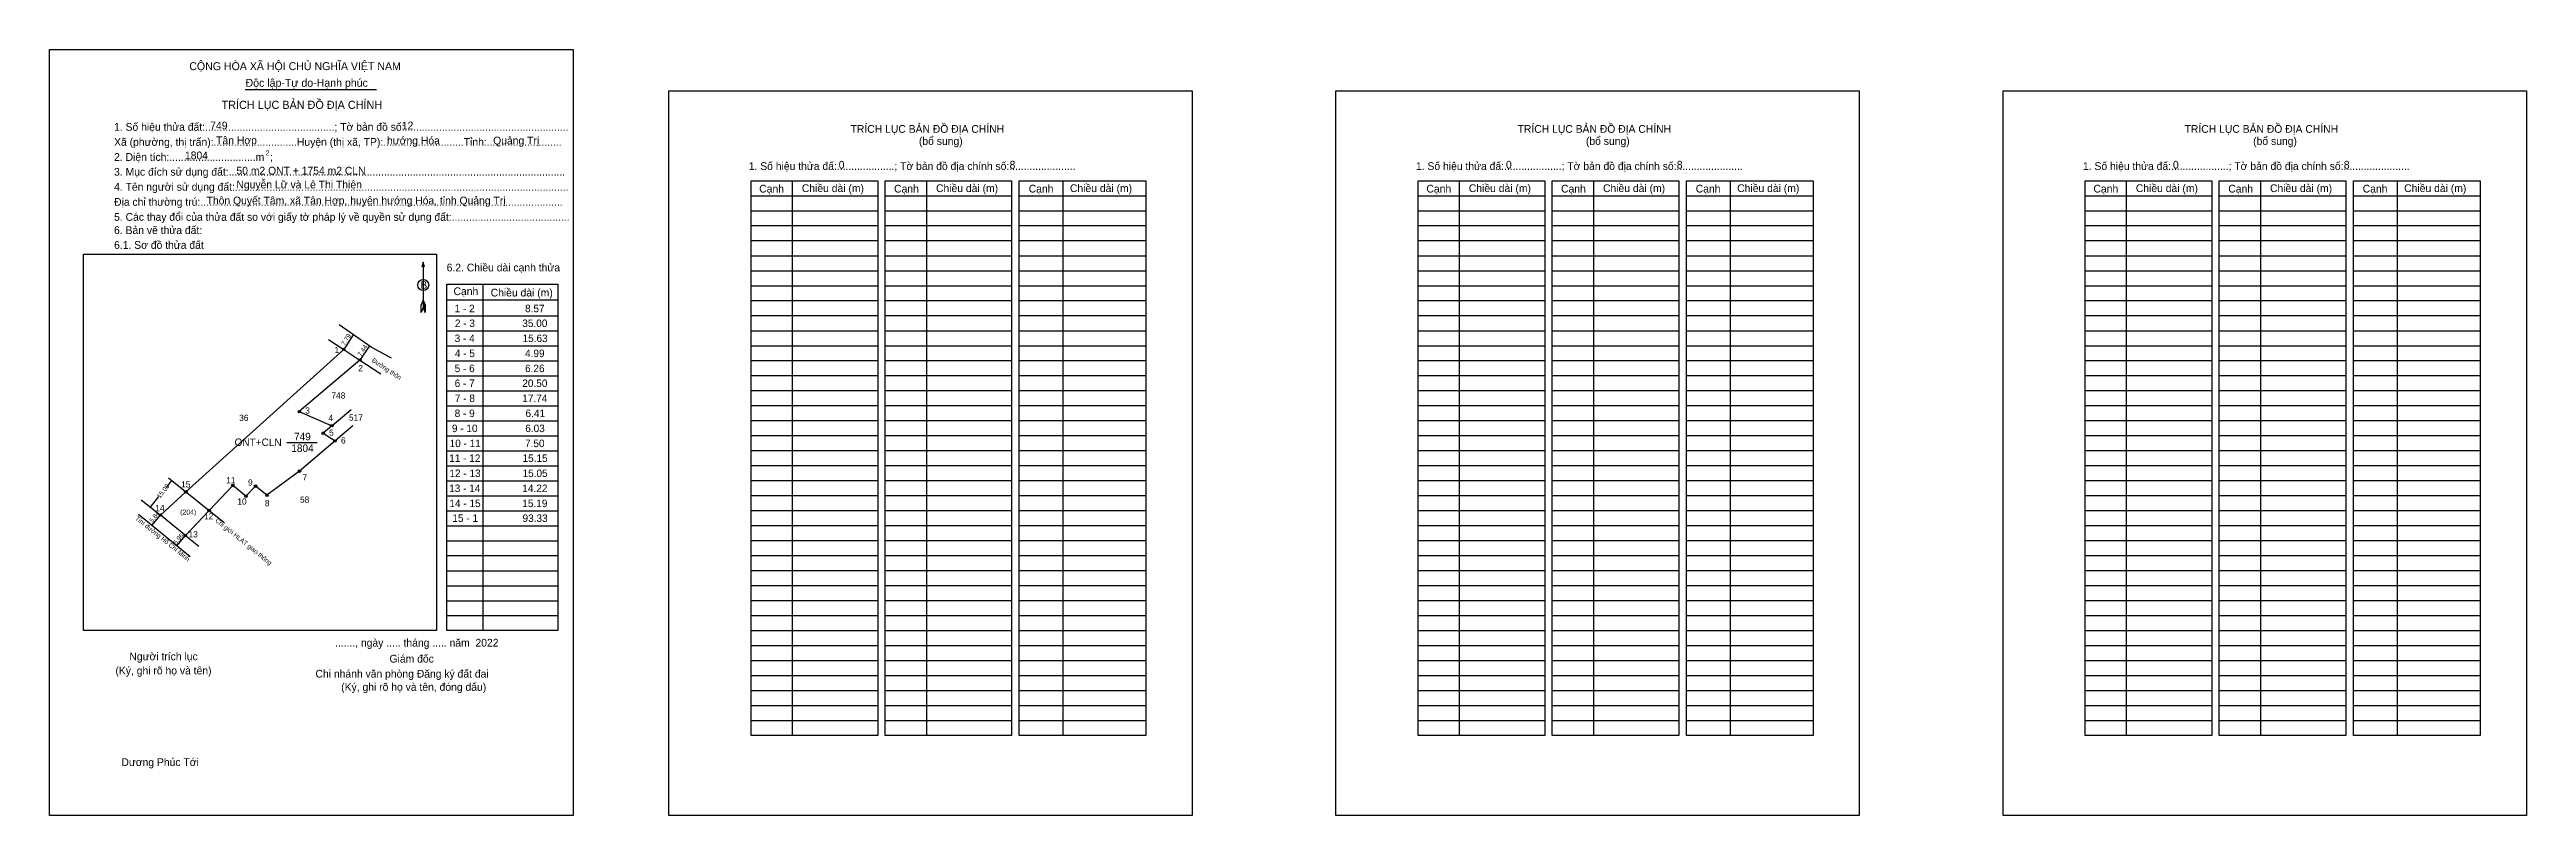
# Model space of a CAD drawing. Extents: x 551010 to 552097, y 1840761 to 1841097.
import ezdxf

# ---------------------------------------------------------------- set-up
doc = ezdxf.new("R2010")
doc.units = 0
for name, color, linetype in [('Level 1', 7, 'Continuous'), ('Level 10', 7, 'Continuous'), ('Level 11', 7, 'Continuous'), ('Level 13', 7, 'Continuous'), ('Level 2', 7, 'Continuous'), ('Level 23', 7, 'Continuous'), ('Level 27', 7, 'Continuous'), ('Level 52', 7, 'Continuous'), ('Level 6', 7, 'Continuous'), ('Level 63', 7, 'Continuous'), ('Level 9', 7, 'Continuous')]:
    doc.layers.add(name, color=color, linetype=linetype)

msp = doc.modelspace()

# ---------------------------------------------------------------- linework, layer by layer
at = {"layer": 'Level 1'}
for p, q in [((551010.1, 1841078.7), (551010.1, 1841078.7)), ((551281.9, 1841078.7), (551281.9, 1841078.7)), ((551318, 1841032.7), (551373.6, 1841032.7)), ((551336.1, 1841039.3), (551336.1, 1840795.9)), ((551376.9, 1841032.7), (551432.4, 1841032.7)), ((551395, 1841039.3), (551395, 1840795.9)), ((551435.7, 1841032.7), (551491.3, 1841032.7)), ((551454.9, 1841039.3), (551454.9, 1840795.9)), ((551610.8, 1841032.7), (551666.4, 1841032.7)), ((551628.9, 1841039.3), (551628.9, 1840795.9)), ((551669.7, 1841032.7), (551725.3, 1841032.7)), ((551687.8, 1841039.3), (551687.8, 1840795.9)), ((551728.6, 1841032.7), (551784.2, 1841032.7)), ((551747.8, 1841039.3), (551747.8, 1840795.9)), ((551903.7, 1841032.7), (551959.2, 1841032.7)), ((551921.7, 1841039.3), (551921.7, 1840795.9)), ((551962.5, 1841032.7), (552018.1, 1841032.7)), ((551980.6, 1841039.3), (551980.6, 1840795.9)), ((552021.4, 1841032.7), (552077, 1841032.7)), ((552040.6, 1841039.3), (552040.6, 1840795.9)), ((551318, 1841026.1), (551373.6, 1841026.1)), ((551318, 1841019.6), (551373.6, 1841019.6)), ((551376.9, 1841026.1), (551432.4, 1841026.1)), ((551376.9, 1841019.6), (551432.4, 1841019.6)), ((551435.7, 1841026.1), (551491.3, 1841026.1)), ((551435.7, 1841019.6), (551491.3, 1841019.6)), ((551610.8, 1841026.1), (551666.4, 1841026.1)), ((551610.8, 1841019.6), (551666.4, 1841019.6)), ((551669.7, 1841026.1), (551725.3, 1841026.1)), ((551669.7, 1841019.6), (551725.3, 1841019.6)), ((551728.6, 1841026.1), (551784.2, 1841026.1)), ((551728.6, 1841019.6), (551784.2, 1841019.6)), ((551903.7, 1841026.1), (551959.2, 1841026.1)), ((551903.7, 1841019.6), (551959.2, 1841019.6)), ((551962.5, 1841026.1), (552018.1, 1841026.1)), ((551962.5, 1841019.6), (552018.1, 1841019.6)), ((552021.4, 1841026.1), (552077, 1841026.1)), ((552021.4, 1841019.6), (552077, 1841019.6)), ((551025, 1841007.1), (551025, 1841007.1)), ((551318, 1841013), (551373.6, 1841013)), ((551376.9, 1841013), (551432.4, 1841013)), ((551435.7, 1841013), (551491.3, 1841013)), ((551610.8, 1841013), (551666.4, 1841013)), ((551669.7, 1841013), (551725.3, 1841013)), ((551728.6, 1841013), (551784.2, 1841013)), ((551903.7, 1841013), (551959.2, 1841013)), ((551962.5, 1841013), (552018.1, 1841013)), ((552021.4, 1841013), (552077, 1841013)), ((551174.1, 1841003.5), (551174.1, 1840983.6)), ((551318, 1841006.4), (551373.6, 1841006.4)), ((551318, 1840999.8), (551373.6, 1840999.8)), ((551376.9, 1841006.4), (551432.4, 1841006.4)), ((551376.9, 1840999.8), (551432.4, 1840999.8)), ((551435.7, 1841006.4), (551491.3, 1841006.4)), ((551435.7, 1840999.8), (551491.3, 1840999.8)), ((551610.8, 1841006.4), (551666.4, 1841006.4)), ((551610.8, 1840999.8), (551666.4, 1840999.8)), ((551669.7, 1841006.4), (551725.3, 1841006.4)), ((551669.7, 1840999.8), (551725.3, 1840999.8)), ((551728.6, 1841006.4), (551784.2, 1841006.4)), ((551728.6, 1840999.8), (551784.2, 1840999.8)), ((551903.7, 1841006.4), (551959.2, 1841006.4)), ((551903.7, 1840999.8), (551959.2, 1840999.8)), ((551962.5, 1841006.4), (552018.1, 1841006.4)), ((551962.5, 1840999.8), (552018.1, 1840999.8)), ((552021.4, 1841006.4), (552077, 1841006.4)), ((552021.4, 1840999.8), (552077, 1840999.8)), ((551174.1, 1840986.9), (551173.2, 1840984.8)), ((551174.1, 1840986.9), (551174.9, 1840984.8)), ((551174.1, 1840986.6), (551174.9, 1840984.5)), ((551174.1, 1840986.3), (551174.9, 1840984.3)), ((551174.1, 1840986), (551174.9, 1840984)), ((551174.1, 1840985.7), (551174.9, 1840983.7)), ((551174.1, 1840985.4), (551174.9, 1840983.4)), ((551174.1, 1840985.1), (551174.9, 1840983.1)), ((551184.4, 1840857.8), (551184.4, 1840993.9)), ((551184.4, 1840987), (551233.2, 1840987)), ((551200.2, 1840993.9), (551200.2, 1840841.9)), ((551233.2, 1840993.9), (551233.2, 1840857.8)), ((551318, 1840993.2), (551373.6, 1840993.2)), ((551318, 1840986.7), (551373.6, 1840986.7)), ((551376.9, 1840993.2), (551432.4, 1840993.2)), ((551376.9, 1840986.7), (551432.4, 1840986.7)), ((551435.7, 1840993.2), (551491.3, 1840993.2)), ((551435.7, 1840986.7), (551491.3, 1840986.7)), ((551610.8, 1840993.2), (551666.4, 1840993.2)), ((551610.8, 1840986.7), (551666.4, 1840986.7)), ((551669.7, 1840993.2), (551725.3, 1840993.2)), ((551669.7, 1840986.7), (551725.3, 1840986.7)), ((551728.6, 1840993.2), (551784.2, 1840993.2)), ((551728.6, 1840986.7), (551784.2, 1840986.7)), ((551903.7, 1840993.2), (551959.2, 1840993.2)), ((551903.7, 1840986.7), (551959.2, 1840986.7)), ((551962.5, 1840993.2), (552018.1, 1840993.2)), ((551962.5, 1840986.7), (552018.1, 1840986.7)), ((552021.4, 1840993.2), (552077, 1840993.2)), ((552021.4, 1840986.7), (552077, 1840986.7)), ((551173.2, 1840981.5), (551173.2, 1840984.8)), ((551174.1, 1840983.6), (551173.2, 1840981.5)), ((551174.1, 1840984.9), (551174.9, 1840982.8)), ((551174.1, 1840984.6), (551174.9, 1840982.5)), ((551174.1, 1840984.3), (551174.9, 1840982.2)), ((551174.1, 1840984), (551175, 1840981.9)), ((551174.1, 1840983.6), (551175, 1840981.5)), ((551175, 1840981.5), (551174.9, 1840984.8)), ((551184.4, 1840980), (551233.2, 1840980)), ((551318, 1840980.1), (551373.6, 1840980.1)), ((551376.9, 1840980.1), (551432.4, 1840980.1)), ((551435.7, 1840980.1), (551491.3, 1840980.1)), ((551610.8, 1840980.1), (551666.4, 1840980.1)), ((551669.7, 1840980.1), (551725.3, 1840980.1)), ((551728.6, 1840980.1), (551784.2, 1840980.1)), ((551903.7, 1840980.1), (551959.2, 1840980.1)), ((551962.5, 1840980.1), (552018.1, 1840980.1)), ((552021.4, 1840980.1), (552077, 1840980.1)), ((551184.4, 1840973.4), (551233.2, 1840973.4)), ((551184.4, 1840966.8), (551233.2, 1840966.8)), ((551318, 1840973.5), (551373.6, 1840973.5)), ((551318, 1840966.9), (551373.6, 1840966.9)), ((551376.9, 1840973.5), (551432.4, 1840973.5)), ((551376.9, 1840966.9), (551432.4, 1840966.9)), ((551435.7, 1840973.5), (551491.3, 1840973.5)), ((551435.7, 1840966.9), (551491.3, 1840966.9)), ((551610.8, 1840973.5), (551666.4, 1840973.5)), ((551610.8, 1840966.9), (551666.4, 1840966.9)), ((551669.7, 1840973.5), (551725.3, 1840973.5)), ((551669.7, 1840966.9), (551725.3, 1840966.9)), ((551728.6, 1840973.5), (551784.2, 1840973.5)), ((551728.6, 1840966.9), (551784.2, 1840966.9)), ((551903.7, 1840973.5), (551959.2, 1840973.5)), ((551903.7, 1840966.9), (551959.2, 1840966.9)), ((551962.5, 1840973.5), (552018.1, 1840973.5)), ((551962.5, 1840966.9), (552018.1, 1840966.9)), ((552021.4, 1840973.5), (552077, 1840973.5)), ((552021.4, 1840966.9), (552077, 1840966.9)), ((551184.4, 1840960.3), (551233.2, 1840960.3)), ((551184.4, 1840953.7), (551233.2, 1840953.7)), ((551318, 1840960.4), (551373.6, 1840960.4)), ((551318, 1840953.8), (551373.6, 1840953.8)), ((551376.9, 1840960.4), (551432.4, 1840960.4)), ((551376.9, 1840953.8), (551432.4, 1840953.8)), ((551435.7, 1840960.4), (551491.3, 1840960.4)), ((551435.7, 1840953.8), (551491.3, 1840953.8)), ((551610.8, 1840960.4), (551666.4, 1840960.4)), ((551610.8, 1840953.8), (551666.4, 1840953.8)), ((551669.7, 1840960.4), (551725.3, 1840960.4)), ((551669.7, 1840953.8), (551725.3, 1840953.8)), ((551728.6, 1840960.4), (551784.2, 1840960.4)), ((551728.6, 1840953.8), (551784.2, 1840953.8)), ((551903.7, 1840960.4), (551959.2, 1840960.4)), ((551903.7, 1840953.8), (551959.2, 1840953.8)), ((551962.5, 1840960.4), (552018.1, 1840960.4)), ((551962.5, 1840953.8), (552018.1, 1840953.8)), ((552021.4, 1840960.4), (552077, 1840960.4)), ((552021.4, 1840953.8), (552077, 1840953.8)), ((551184.4, 1840947.1), (551233.2, 1840947.1)), ((551318, 1840947.2), (551373.6, 1840947.2)), ((551376.9, 1840947.2), (551432.4, 1840947.2)), ((551435.7, 1840947.2), (551491.3, 1840947.2)), ((551610.8, 1840947.2), (551666.4, 1840947.2)), ((551669.7, 1840947.2), (551725.3, 1840947.2)), ((551728.6, 1840947.2), (551784.2, 1840947.2)), ((551903.7, 1840947.2), (551959.2, 1840947.2)), ((551962.5, 1840947.2), (552018.1, 1840947.2)), ((552021.4, 1840947.2), (552077, 1840947.2)), ((551184.4, 1840940.5), (551233.2, 1840940.5)), ((551184.4, 1840934), (551233.2, 1840934)), ((551318, 1840940.6), (551373.6, 1840940.6)), ((551318, 1840934.1), (551373.6, 1840934.1)), ((551376.9, 1840940.6), (551432.4, 1840940.6)), ((551376.9, 1840934.1), (551432.4, 1840934.1)), ((551435.7, 1840940.6), (551491.3, 1840940.6)), ((551435.7, 1840934.1), (551491.3, 1840934.1)), ((551610.8, 1840940.6), (551666.4, 1840940.6)), ((551610.8, 1840934.1), (551666.4, 1840934.1)), ((551669.7, 1840940.6), (551725.3, 1840940.6)), ((551669.7, 1840934.1), (551725.3, 1840934.1)), ((551728.6, 1840940.6), (551784.2, 1840940.6)), ((551728.6, 1840934.1), (551784.2, 1840934.1)), ((551903.7, 1840940.6), (551959.2, 1840940.6)), ((551903.7, 1840934.1), (551959.2, 1840934.1)), ((551962.5, 1840940.6), (552018.1, 1840940.6)), ((551962.5, 1840934.1), (552018.1, 1840934.1)), ((552021.4, 1840940.6), (552077, 1840940.6)), ((552021.4, 1840934.1), (552077, 1840934.1)), ((551184.4, 1840927.4), (551233.2, 1840927.4)), ((551184.4, 1840920.8), (551233.2, 1840920.8)), ((551318, 1840927.5), (551373.6, 1840927.5)), ((551318, 1840920.9), (551373.6, 1840920.9)), ((551376.9, 1840927.5), (551432.4, 1840927.5)), ((551376.9, 1840920.9), (551432.4, 1840920.9)), ((551435.7, 1840927.5), (551491.3, 1840927.5)), ((551435.7, 1840920.9), (551491.3, 1840920.9)), ((551610.8, 1840927.5), (551666.4, 1840927.5)), ((551610.8, 1840920.9), (551666.4, 1840920.9)), ((551669.7, 1840927.5), (551725.3, 1840927.5)), ((551669.7, 1840920.9), (551725.3, 1840920.9)), ((551728.6, 1840927.5), (551784.2, 1840927.5)), ((551728.6, 1840920.9), (551784.2, 1840920.9)), ((551903.7, 1840927.5), (551959.2, 1840927.5)), ((551903.7, 1840920.9), (551959.2, 1840920.9)), ((551962.5, 1840927.5), (552018.1, 1840927.5)), ((551962.5, 1840920.9), (552018.1, 1840920.9)), ((552021.4, 1840927.5), (552077, 1840927.5)), ((552021.4, 1840920.9), (552077, 1840920.9)), ((551184.4, 1840914.2), (551233.2, 1840914.2)), ((551318, 1840914.3), (551373.6, 1840914.3)), ((551376.9, 1840914.3), (551432.4, 1840914.3)), ((551435.7, 1840914.3), (551491.3, 1840914.3)), ((551610.8, 1840914.3), (551666.4, 1840914.3)), ((551669.7, 1840914.3), (551725.3, 1840914.3)), ((551728.6, 1840914.3), (551784.2, 1840914.3)), ((551903.7, 1840914.3), (551959.2, 1840914.3)), ((551962.5, 1840914.3), (552018.1, 1840914.3)), ((552021.4, 1840914.3), (552077, 1840914.3)), ((551184.4, 1840907.6), (551233.2, 1840907.6)), ((551184.4, 1840901.1), (551233.2, 1840901.1)), ((551318, 1840907.7), (551373.6, 1840907.7)), ((551318, 1840901.2), (551373.6, 1840901.2)), ((551376.9, 1840907.7), (551432.4, 1840907.7)), ((551376.9, 1840901.2), (551432.4, 1840901.2)), ((551435.7, 1840907.7), (551491.3, 1840907.7)), ((551435.7, 1840901.2), (551491.3, 1840901.2)), ((551610.8, 1840907.7), (551666.4, 1840907.7)), ((551610.8, 1840901.2), (551666.4, 1840901.2)), ((551669.7, 1840907.7), (551725.3, 1840907.7)), ((551669.7, 1840901.2), (551725.3, 1840901.2)), ((551728.6, 1840907.7), (551784.2, 1840907.7)), ((551728.6, 1840901.2), (551784.2, 1840901.2)), ((551903.7, 1840907.7), (551959.2, 1840907.7)), ((551903.7, 1840901.2), (551959.2, 1840901.2)), ((551962.5, 1840907.7), (552018.1, 1840907.7)), ((551962.5, 1840901.2), (552018.1, 1840901.2)), ((552021.4, 1840907.7), (552077, 1840907.7)), ((552021.4, 1840901.2), (552077, 1840901.2)), ((551184.4, 1840894.5), (551233.2, 1840894.5)), ((551184.4, 1840887.9), (551233.2, 1840887.9)), ((551318, 1840894.6), (551373.6, 1840894.6)), ((551318, 1840888), (551373.6, 1840888)), ((551376.9, 1840894.6), (551432.4, 1840894.6)), ((551376.9, 1840888), (551432.4, 1840888)), ((551435.7, 1840894.6), (551491.3, 1840894.6)), ((551435.7, 1840888), (551491.3, 1840888)), ((551610.8, 1840894.6), (551666.4, 1840894.6)), ((551610.8, 1840888), (551666.4, 1840888)), ((551669.7, 1840894.6), (551725.3, 1840894.6)), ((551669.7, 1840888), (551725.3, 1840888)), ((551728.6, 1840894.6), (551784.2, 1840894.6)), ((551728.6, 1840888), (551784.2, 1840888)), ((551903.7, 1840894.6), (551959.2, 1840894.6)), ((551903.7, 1840888), (551959.2, 1840888)), ((551962.5, 1840894.6), (552018.1, 1840894.6)), ((551962.5, 1840888), (552018.1, 1840888)), ((552021.4, 1840894.6), (552077, 1840894.6)), ((552021.4, 1840888), (552077, 1840888)), ((551184.4, 1840881.3), (551233.2, 1840881.3)), ((551318, 1840881.4), (551373.6, 1840881.4)), ((551376.9, 1840881.4), (551432.4, 1840881.4)), ((551435.7, 1840881.4), (551491.3, 1840881.4)), ((551610.8, 1840881.4), (551666.4, 1840881.4)), ((551669.7, 1840881.4), (551725.3, 1840881.4)), ((551728.6, 1840881.4), (551784.2, 1840881.4)), ((551903.7, 1840881.4), (551959.2, 1840881.4)), ((551962.5, 1840881.4), (552018.1, 1840881.4)), ((552021.4, 1840881.4), (552077, 1840881.4)), ((551184.4, 1840874.8), (551233.2, 1840874.8)), ((551184.4, 1840868.2), (551233.2, 1840868.2)), ((551318, 1840874.9), (551373.6, 1840874.9)), ((551318, 1840868.3), (551373.6, 1840868.3)), ((551376.9, 1840874.9), (551432.4, 1840874.9)), ((551376.9, 1840868.3), (551432.4, 1840868.3)), ((551435.7, 1840874.9), (551491.3, 1840874.9)), ((551435.7, 1840868.3), (551491.3, 1840868.3)), ((551610.8, 1840874.9), (551666.4, 1840874.9)), ((551610.8, 1840868.3), (551666.4, 1840868.3)), ((551669.7, 1840874.9), (551725.3, 1840874.9)), ((551669.7, 1840868.3), (551725.3, 1840868.3)), ((551728.6, 1840874.9), (551784.2, 1840874.9)), ((551728.6, 1840868.3), (551784.2, 1840868.3)), ((551903.7, 1840874.9), (551959.2, 1840874.9)), ((551903.7, 1840868.3), (551959.2, 1840868.3)), ((551962.5, 1840874.9), (552018.1, 1840874.9)), ((551962.5, 1840868.3), (552018.1, 1840868.3)), ((552021.4, 1840874.9), (552077, 1840874.9)), ((552021.4, 1840868.3), (552077, 1840868.3)), ((551184.4, 1840861.6), (551233.2, 1840861.6)), ((551184.4, 1840855), (551233.2, 1840855)), ((551318, 1840861.7), (551373.6, 1840861.7)), ((551318, 1840855.1), (551373.6, 1840855.1)), ((551376.9, 1840861.7), (551432.4, 1840861.7)), ((551376.9, 1840855.1), (551432.4, 1840855.1)), ((551435.7, 1840861.7), (551491.3, 1840861.7)), ((551435.7, 1840855.1), (551491.3, 1840855.1)), ((551610.8, 1840861.7), (551666.4, 1840861.7)), ((551610.8, 1840855.1), (551666.4, 1840855.1)), ((551669.7, 1840861.7), (551725.3, 1840861.7)), ((551669.7, 1840855.1), (551725.3, 1840855.1)), ((551728.6, 1840861.7), (551784.2, 1840861.7)), ((551728.6, 1840855.1), (551784.2, 1840855.1)), ((551903.7, 1840861.7), (551959.2, 1840861.7)), ((551903.7, 1840855.1), (551959.2, 1840855.1)), ((551962.5, 1840861.7), (552018.1, 1840861.7)), ((551962.5, 1840855.1), (552018.1, 1840855.1)), ((552021.4, 1840861.7), (552077, 1840861.7)), ((552021.4, 1840855.1), (552077, 1840855.1)), ((551184.4, 1840848.5), (551233.2, 1840848.5)), ((551318, 1840848.6), (551373.6, 1840848.6)), ((551376.9, 1840848.6), (551432.4, 1840848.6)), ((551435.7, 1840848.6), (551491.3, 1840848.6)), ((551610.8, 1840848.6), (551666.4, 1840848.6)), ((551669.7, 1840848.6), (551725.3, 1840848.6)), ((551728.6, 1840848.6), (551784.2, 1840848.6)), ((551903.7, 1840848.6), (551959.2, 1840848.6)), ((551962.5, 1840848.6), (552018.1, 1840848.6)), ((552021.4, 1840848.6), (552077, 1840848.6)), ((551180, 1840841.9), (551180, 1840841.9)), ((551318, 1840842), (551373.6, 1840842)), ((551318, 1840835.4), (551373.6, 1840835.4)), ((551376.9, 1840842), (551432.4, 1840842)), ((551376.9, 1840835.4), (551432.4, 1840835.4)), ((551435.7, 1840842), (551491.3, 1840842)), ((551435.7, 1840835.4), (551491.3, 1840835.4)), ((551610.8, 1840842), (551666.4, 1840842)), ((551610.8, 1840835.4), (551666.4, 1840835.4)), ((551669.7, 1840842), (551725.3, 1840842)), ((551669.7, 1840835.4), (551725.3, 1840835.4)), ((551728.6, 1840842), (551784.2, 1840842)), ((551728.6, 1840835.4), (551784.2, 1840835.4)), ((551903.7, 1840842), (551959.2, 1840842)), ((551903.7, 1840835.4), (551959.2, 1840835.4)), ((551962.5, 1840842), (552018.1, 1840842)), ((551962.5, 1840835.4), (552018.1, 1840835.4)), ((552021.4, 1840842), (552077, 1840842)), ((552021.4, 1840835.4), (552077, 1840835.4)), ((551318, 1840828.8), (551373.6, 1840828.8)), ((551318, 1840822.2), (551373.6, 1840822.2)), ((551376.9, 1840828.8), (551432.4, 1840828.8)), ((551376.9, 1840822.2), (551432.4, 1840822.2)), ((551435.7, 1840828.8), (551491.3, 1840828.8)), ((551435.7, 1840822.2), (551491.3, 1840822.2)), ((551610.8, 1840828.8), (551666.4, 1840828.8)), ((551610.8, 1840822.2), (551666.4, 1840822.2)), ((551669.7, 1840828.8), (551725.3, 1840828.8)), ((551669.7, 1840822.2), (551725.3, 1840822.2)), ((551728.6, 1840828.8), (551784.2, 1840828.8)), ((551728.6, 1840822.2), (551784.2, 1840822.2)), ((551903.7, 1840828.8), (551959.2, 1840828.8)), ((551903.7, 1840822.2), (551959.2, 1840822.2)), ((551962.5, 1840828.8), (552018.1, 1840828.8)), ((551962.5, 1840822.2), (552018.1, 1840822.2)), ((552021.4, 1840828.8), (552077, 1840828.8)), ((552021.4, 1840822.2), (552077, 1840822.2)), ((551318, 1840815.7), (551373.6, 1840815.7)), ((551376.9, 1840815.7), (551432.4, 1840815.7)), ((551435.7, 1840815.7), (551491.3, 1840815.7)), ((551610.8, 1840815.7), (551666.4, 1840815.7)), ((551669.7, 1840815.7), (551725.3, 1840815.7)), ((551728.6, 1840815.7), (551784.2, 1840815.7)), ((551903.7, 1840815.7), (551959.2, 1840815.7)), ((551962.5, 1840815.7), (552018.1, 1840815.7)), ((552021.4, 1840815.7), (552077, 1840815.7)), ((551318, 1840809.1), (551373.6, 1840809.1)), ((551318, 1840802.5), (551373.6, 1840802.5)), ((551376.9, 1840809.1), (551432.4, 1840809.1)), ((551376.9, 1840802.5), (551432.4, 1840802.5)), ((551435.7, 1840809.1), (551491.3, 1840809.1)), ((551435.7, 1840802.5), (551491.3, 1840802.5)), ((551610.8, 1840809.1), (551666.4, 1840809.1)), ((551610.8, 1840802.5), (551666.4, 1840802.5)), ((551669.7, 1840809.1), (551725.3, 1840809.1)), ((551669.7, 1840802.5), (551725.3, 1840802.5)), ((551728.6, 1840809.1), (551784.2, 1840809.1)), ((551728.6, 1840802.5), (551784.2, 1840802.5)), ((551903.7, 1840809.1), (551959.2, 1840809.1)), ((551903.7, 1840802.5), (551959.2, 1840802.5)), ((551962.5, 1840809.1), (552018.1, 1840809.1)), ((551962.5, 1840802.5), (552018.1, 1840802.5)), ((552021.4, 1840809.1), (552077, 1840809.1)), ((552021.4, 1840802.5), (552077, 1840802.5)), ((551239.9, 1840760.8), (551239.9, 1840760.8)), ((551511.7, 1840760.8), (551511.7, 1840760.8))]:
    msp.add_line(p, q, dxfattribs=at)
for points in [[(551318, 1841039.3), (551373.6, 1841039.3), (551373.6, 1840795.9), (551318, 1840795.9)], [(551376.9, 1841039.3), (551432.4, 1841039.3), (551432.4, 1840795.9), (551376.9, 1840795.9)], [(551435.7, 1841039.3), (551491.3, 1841039.3), (551491.3, 1840795.9), (551435.7, 1840795.9)], [(551610.8, 1841039.3), (551666.4, 1841039.3), (551666.4, 1840795.9), (551610.8, 1840795.9)], [(551669.7, 1841039.3), (551725.3, 1841039.3), (551725.3, 1840795.9), (551669.7, 1840795.9)], [(551728.6, 1841039.3), (551784.2, 1841039.3), (551784.2, 1840795.9), (551728.6, 1840795.9)], [(551903.7, 1841039.3), (551959.2, 1841039.3), (551959.2, 1840795.9), (551903.7, 1840795.9)], [(551962.5, 1841039.3), (552018.1, 1841039.3), (552018.1, 1840795.9), (551962.5, 1840795.9)], [(552021.4, 1841039.3), (552077, 1841039.3), (552077, 1840795.9), (552021.4, 1840795.9)], [(551025, 1841007.1), (551180, 1841007.1), (551180, 1840841.9), (551025, 1840841.9)], [(551184.4, 1840993.9), (551233.2, 1840993.9), (551233.2, 1840841.9), (551184.4, 1840841.9)]]:
    msp.add_lwpolyline(points, close=True, dxfattribs=at)
msp.add_lwpolyline([(551174.6, 1841001.4), (551174.1, 1841003.5), (551173.5, 1841001.4)], dxfattribs=at)
msp.add_circle((551174.1, 1840993.5), 2.43, dxfattribs=at)
at = {"layer": 'Level 10'}
for p, q in [((551151.3, 1840966.2), (551137.2, 1840976.1)), ((551160.2, 1840961.4), (551151.3, 1840966.2))]:
    msp.add_line(p, q, dxfattribs=at)
msp.add_lwpolyline([(551119.8, 1840911.9), (551105.5, 1840901.3), (551100.5, 1840905.3), (551096.3, 1840900.9), (551090.5, 1840905.6), (551080.1, 1840894.6), (551069.7, 1840883.7), (551058.7, 1840892.6), (551069.9, 1840902.8), (551139.2, 1840965.3), (551146.3, 1840960.6), (551119.7, 1840938), (551134, 1840931.8), (551130.2, 1840928.5), (551135.4, 1840925.1)], close=True, dxfattribs=at)
at = {"layer": 'Level 11'}
for centre in [(551139.2, 1840965.3), (551146.3, 1840960.6), (551119.7, 1840938), (551134, 1840931.8), (551130.2, 1840928.5), (551135.4, 1840925.1), (551119.8, 1840911.9), (551119.8, 1840911.9), (551069.9, 1840902.8), (551090.5, 1840905.6), (551096.3, 1840900.9), (551100.5, 1840905.3), (551105.5, 1840901.3), (551058.7, 1840892.6), (551080.1, 1840894.6), (551069.7, 1840883.7)]:
    msp.add_circle(centre, 0.548, dxfattribs=at)
at = {"layer": 'Level 13'}
for p, q in [((551096, 1841079.3), (551153.6, 1841079.3)), ((551150.5, 1840966.8), (551146.3, 1840960.6)), ((551143.2, 1840931.7), (551135.4, 1840925.1))]:
    msp.add_line(p, q, dxfattribs=at)
at = {"layer": 'Level 2'}
for points in [[(551010.1, 1841096.8), (551239.9, 1841096.8), (551239.9, 1840760.8), (551010.1, 1840760.8)], [(551281.9, 1841078.7), (551511.7, 1841078.7), (551511.7, 1840760.8), (551281.9, 1840760.8)], [(551574.7, 1841078.7), (551804.5, 1841078.7), (551804.5, 1840760.8), (551574.7, 1840760.8)], [(551867.6, 1841078.7), (552097.4, 1841078.7), (552097.4, 1840760.8), (551867.6, 1840760.8)]]:
    msp.add_lwpolyline(points, close=True, dxfattribs=at)
at = {"layer": 'Level 23'}
for p, q in [((551132.5, 1840969.7), (551139.2, 1840965.3)), ((551050.3, 1840899.3), (551058.7, 1840892.6)), ((551050.3, 1840899.3), (551058.7, 1840892.6)), ((551069.7, 1840883.7), (551075.6, 1840878.9)), ((551069.7, 1840883.7), (551075.6, 1840878.9))]:
    msp.add_line(p, q, dxfattribs=at)
at = {"layer": 'Level 27'}
for p, q in [((551146.3, 1840960.6), (551155.5, 1840954.6)), ((551134, 1840931.8), (551142.4, 1840938.9))]:
    msp.add_line(p, q, dxfattribs=at)
at = {"layer": 'Level 63'}
msp.add_line((551143.4, 1840971.7), (551139.2, 1840965.3), dxfattribs=at)
at = {"layer": 'Level 9'}
for p, q in [((551114.3, 1840924.5), (551127.5, 1840924.5)), ((551054.4, 1840896), (551058.1, 1840900.7)), ((551061.5, 1840904.9), (551063.8, 1840907.7)), ((551062.3, 1840908.9), (551086.7, 1840889.3)), ((551071.8, 1840874.3), (551049.1, 1840892.9)), ((551055, 1840888), (551058.7, 1840892.6)), ((551066, 1840879.1), (551069.7, 1840883.7))]:
    msp.add_line(p, q, dxfattribs=at)

# ---------------------------------------------------------------- texts
at = {"layer": 'Level 1'}
for s, height, p in [('TRÍCH LỤC BẢN ĐỒ ĐỊA CHÍNH', 3.552, (551085.6, 1841070.8)), ('1. Số hiệu thửa đất:.............................................; Tờ bản đồ số:.........................................................', 3.398, (551038.4, 1841061.2)), ('TRÍCH LỤC BẢN ĐỒ ĐỊA CHÍNH', 3.398, (551361.7, 1841060.3)), ('TRÍCH LỤC BẢN ĐỒ ĐỊA CHÍNH', 3.398, (551654.5, 1841060.3)), ('TRÍCH LỤC BẢN ĐỒ ĐỊA CHÍNH', 3.398, (551947.3, 1841060.3)), ('Xã (phường, thị trấn):.............................Huyện (thị xã, TP):............................Tỉnh:..........................', 3.398, (551038.4, 1841054.6)), ('2. Diện tích:..............................m  ;', 3.398, (551038.4, 1841048)), ('2', 2.19, (551104.9, 1841050.4)), ('(bổ sung)', 3.4, (551391.7, 1841055)), ('(bổ sung)', 3.4, (551684.5, 1841055)), ('(bổ sung)', 3.4, (551977.4, 1841055)), ('3. Mục đích sử dụng đất:.....................................................................................................................', 3.398, (551038.4, 1841041.5)), ('1. Số hiệu thửa đấ:....................; Tờ bản đồ địa chính số:.......................', 3.398, (551317, 1841044)), ('1. Số hiệu thửa đấ:....................; Tờ bản đồ địa chính số:.......................', 3.398, (551609.9, 1841044)), ('1. Số hiệu thửa đấ:....................; Tờ bản đồ địa chính số:.......................', 3.398, (551902.7, 1841044)), ('Địa chỉ thường trú:..............................................................................................................................', 3.398, (551038.4, 1841028.3)), ('4. Tên người sử dụng đất:....................................................................................................................', 3.398, (551038.4, 1841034.9)), ('Cạnh', 3.4, (551321.6, 1841034.1)), ('Chiều dài (m)', 3.398, (551340.3, 1841034.3)), ('Cạnh', 3.4, (551380.8, 1841034.1)), ('Chiều dài (m)', 3.398, (551399.2, 1841034.3)), ('Cạnh', 3.4, (551439.9, 1841034.1)), ('Chiều dài (m)', 3.398, (551458, 1841034.3)), ('Cạnh', 3.4, (551614.5, 1841034.1)), ('Chiều dài (m)', 3.398, (551633.1, 1841034.3)), ('Cạnh', 3.4, (551673.6, 1841034.1)), ('Chiều dài (m)', 3.398, (551692, 1841034.3)), ('Cạnh', 3.4, (551732.7, 1841034.1)), ('Chiều dài (m)', 3.398, (551750.9, 1841034.3)), ('Cạnh', 3.4, (551907.3, 1841034.1)), ('Chiều dài (m)', 3.398, (551925.9, 1841034.3)), ('Cạnh', 3.4, (551966.5, 1841034.1)), ('Chiều dài (m)', 3.398, (551984.8, 1841034.3)), ('Cạnh', 3.4, (552025.5, 1841034.1)), ('Chiều dài (m)', 3.398, (552043.7, 1841034.3)), ('5. Các thay đổi của thửa đất so với giấy tờ pháp lý về quyền sử dụng đất:.........................................', 3.398, (551038.4, 1841021.7)), ('6. Bản vẽ thửa đất:', 3.398, (551038.4, 1841015.9)), ('6.1. Sơ đồ thửa đất', 3.398, (551038.4, 1841009.4)), ('6.2. Chiều dài cạnh thửa', 3.398, (551184.4, 1840999.5)), ('B', 3.29, (551172.9, 1840991.9)), ('Cạnh', 3.4, (551187.4, 1840989.1)), ('Chiều dài (m)', 3.398, (551203.7, 1840988.5)), ('(204)', 2.19, (551067.4, 1840892.8)), ('......., ngày ..... tháng ..... năm  2022', 3.398, (551135.4, 1840834.9)), ('(Ký, ghi rõ họ và tên)', 3.398, (551039, 1840822.7)), ('Người trích lục', 3.398, (551045.1, 1840828.9)), ('Chi nhánh văn phòng Đăng ký đất đai ', 3.398, (551126.8, 1840821.3)), ('Giám đốc', 3.4, (551159.3, 1840827.9)), ('(Ký, ghi rõ họ và tên, đóng dấu)', 3.398, (551138.1, 1840815.5)), ('Dương Phúc Tới', 3.398, (551041.6, 1840782.5))]:
    msp.add_text(s, height=height, dxfattribs=at).set_placement(p)
at = {"layer": 'Level 13'}
for s, height, p in [('CỘNG HÒA XÃ HỘI CHỦ NGHĨA VIỆT NAM', 3.473, (551071.4, 1841087.8)), ('Độc lập-Tự do-Hạnh phúc', 3.473, (551096.1, 1841080.5)), ('ONT+CLN', 3.29, (551091.3, 1840922.9)), ('1804', 3.29, (551116.2, 1840920.3)), ('749', 3.29, (551117.4, 1840925.4))]:
    msp.add_text(s, height=height, dxfattribs=at).set_placement(p)
at = {"layer": 'Level 52'}
for s, p in [('1 - 2', (551187.9, 1840981.6)), ('2 - 3', (551188, 1840975.1)), ('35.00', (551217.6, 1840975.1)), ('8.57', (551218.8, 1840981.6)), ('3 - 4', (551187.9, 1840968.5)), ('4 - 5', (551188, 1840961.9)), ('15.63', (551217.7, 1840968.5)), ('4.99', (551218.8, 1840961.9)), ('5 - 6', (551187.9, 1840955.3)), ('6.26', (551218.8, 1840955.3)), ('6 - 7', (551187.9, 1840948.8)), ('7 - 8', (551188, 1840942.2)), ('20.50', (551217.6, 1840948.8)), ('17.74', (551217.6, 1840942.2)), ('9 - 10', (551186.7, 1840929)), ('8 - 9', (551187.9, 1840935.6)), ('6.03', (551218.9, 1840929)), ('6.41', (551219, 1840935.6)), ('10 - 11', (551185.7, 1840922.4)), ('7.50', (551218.8, 1840922.4)), ('11 - 12', (551185.5, 1840915.9)), ('12 - 13', (551185.6, 1840909.3)), ('15.15', (551217.7, 1840915.9)), ('15.05', (551217.7, 1840909.3)), ('13 - 14', (551185.5, 1840902.7)), ('14 - 15', (551185.6, 1840896.1)), ('14.22', (551217.6, 1840902.7)), ('15.19', (551217.6, 1840896.1)), ('15 - 1', (551186.9, 1840889.6)), ('93.33', (551217.7, 1840889.6))]:
    msp.add_text(s, height=3.29, dxfattribs=at).set_placement(p)
at = {"layer": 'Level 6'}
for s, height, p in [('749', 3.4, (551080.6, 1841061.8)), ('12', 3.4, (551164.7, 1841061.8)), ('1804', 3.4, (551069.5, 1841048.7)), ('Tân Hợp', 3.4, (551083.2, 1841055.3)), ('hướng Hóa', 3.4, (551158.2, 1841055.2)), ('Quảng Trị', 3.4, (551204.8, 1841055.2)), ('50 m2 ONT + 1754 m2 CLN', 3.398, (551092.1, 1841042)), ('Nguyễn Lữ và Lê Thị Thiện', 3.398, (551092.1, 1841035.9)), ('0', 3.4, (551356.5, 1841044.6)), ('8', 3.4, (551431.5, 1841044.6)), ('0', 3.4, (551649.4, 1841044.6)), ('8', 3.4, (551724.4, 1841044.6)), ('0', 3.4, (551942.2, 1841044.6)), ('8', 3.4, (552017.2, 1841044.6)), ('Thôn Quyết Tâm, xã Tân Hợp, huyện hướng Hóa, tỉnh Quảng Trị', 3.398, (551079, 1841028.9))]:
    msp.add_text(s, height=height, dxfattribs=at).set_placement(p)
at = {"layer": 'Level 63'}
for s, rotation, p in [('7.79', 56.4755, (551139.6, 1840966.8)), ('7.44', 56.4755, (551146.8, 1840962)), ('Đường thôn', 326.5844, (551151.3, 1840960)), ('15.00', 51.2029, (551058.5, 1840899.8)), ('Tim đường Hồ Chí Minh', 321.1954, (551047.5, 1840890.8)), ('5.84', 51.187, (551055.2, 1840889.1)), ('Chỉ giới HLAT giao thông', 321.1954, (551082.6, 1840889.9)), ('5.96', 50.9948, (551065.7, 1840879.4))]:
    msp.add_text(s, height=2, rotation=rotation, dxfattribs=at).set_placement(p)
at = {"layer": 'Level 9'}
for s, p in [('1', (551135.2, 1840963.7)), ('2', (551145.6, 1840955.7)), ('748', (551133.8, 1840943.7)), ('36', (551093.3, 1840933.9)), ('3', (551122.3, 1840937.1)), ('4', (551132.5, 1840933.9)), ('517', (551141.5, 1840934)), ('5', (551132.8, 1840927.4)), ('6', (551138, 1840924)), ('11', (551087.6, 1840906.5)), ('7', (551121.1, 1840907.8)), ('15', (551067.8, 1840904.7)), ('10', (551092.5, 1840897.2)), ('9', (551097.2, 1840905.5)), ('8', (551104.6, 1840896.5)), ('58', (551120, 1840898)), ('14', (551056.5, 1840894.3)), ('12', (551077.9, 1840890.8)), ('13', (551071.1, 1840882.8))]:
    msp.add_text(s, height=2.74, dxfattribs=at).set_placement(p)

doc.saveas('drawing.dxf')
